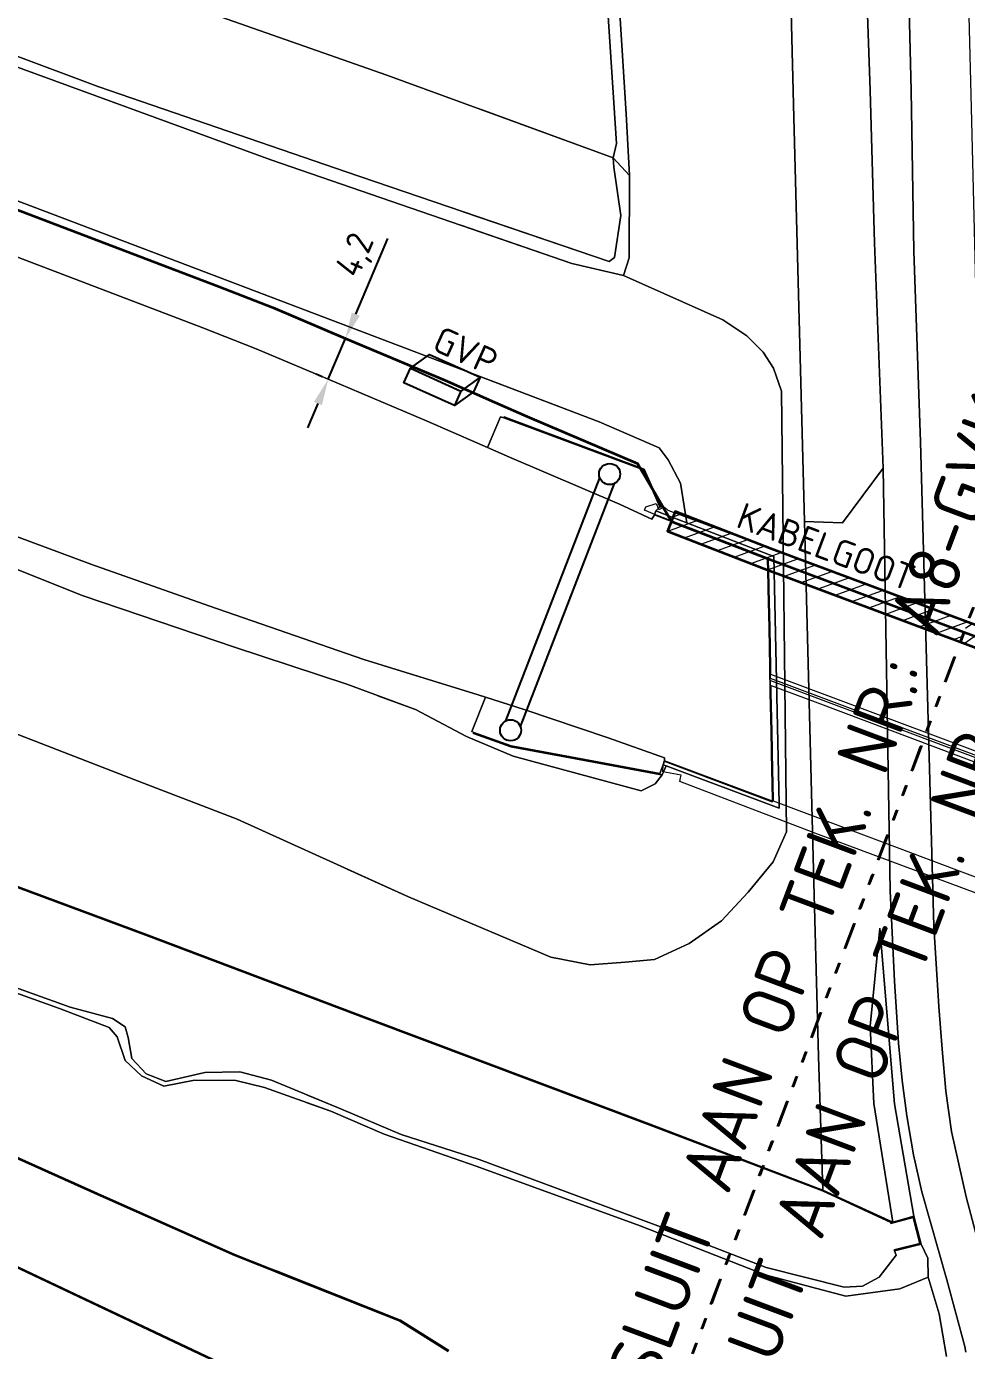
# Model space of a CAD drawing. Header units: metres. Extents: x 112942 to 118371, y 496117 to 499046.
# Drawn here: x 115320.6 to 115409.7, y 497542.8 to 497668.3 of the extents above; entities that cross this region are included whole.
import ezdxf
from ezdxf.enums import TextEntityAlignment as Align

# ---------------------------------------------------------------- set-up
doc = ezdxf.new("R2010")
doc.units = ezdxf.units.M
doc.linetypes.add('AL-TEKENBLADGRENS', pattern=[11.5, 2.5, -1.5, 1, -1.5, 1, -1.5, 2.5])
for name, color, linetype, lineweight in [('B-WE-OG-TOPOKAART-G', 7, 'Continuous', 18), ('N-WE-KL-DATA-T18', 1, 'Continuous', 18), ('N-WE-KL-DATA-T25', 7, 'Continuous', 25), ('N-WE-KL-DATA_GLASVEZEL-G', 90, 'KL-GLASVEZEL-N', 35), ('N-WE-KL-DATA_GLASVEZEL-M', 7, 'Continuous', 18), ('N-WE-KL-DATA_GLASVEZEL_KAST_PUTKAST-S', 90, 'Continuous', 25), ('N-WE-KL-DATA_KABELGOOT-A', 92, 'Continuous', 18), ('N-WE-KL-DATA_KABELGOOT-G', 90, 'Continuous', 35), ('N-WE-KL-DATA_KABELGOOT-T25', 7, 'Continuous', 25), ('X-XX-AL-TEKENBLADGRENS-G', 7, 'AL-TEKENBLADGRENS', 35), ('X-XX-AL-TEKENBLADGRENS-T50', 130, 'Continuous', 50)]:
    doc.layers.add(name, color=color, linetype=linetype, lineweight=lineweight)
doc.styles.add('ISO', font='isocp.shx')
doc.styles.add('NLCS-ISO', font='NLCS-ISO.ttf')
doc.styles.add('NLCS-ISO-T25', font='NLCS-ISO.ttf', dxfattribs={"height": 2.5})
doc.styles.add('NLCS-ISO-T50', font='NLCS-ISO.ttf', dxfattribs={"height": 5})
doc.linetypes.add('KL-GLASVEZEL-N', pattern='A,4,-1,[101,NLCS.SHX,S=0.5,R=0,X=0,Y=0],-1,4,-1,["G",Standard,S=1,R=0,X=-0.25,Y=-0.5],-1.5', length=12.5)
doc.dimstyles.new('ISO', dxfattribs={"dimtxt": 2.5, "dimasz": 2.5, "dimexe": 1.25, "dimexo": 0.625, "dimtad": 1, "dimtxsty": 'ISO', "dimcen": 2.5, "dimadec": 0, "dimazin": 0, "dimtfac": 1, "dimtmove": 0, "dimatfit": 3, "dimfxl": 0, "dimarcsym": 0})

# ---------------------------------------------------------------- blocks, each defined once
blk = doc.blocks.new('*D71')
at = {"layer": 'Defpoints', "color": 0, "transparency": 16777216}
for p in [(115350.87, 497638.77, 6.93), (115350.87, 497638.77), (115349.24, 497634.9, 6.8)]:
    blk.add_point(p, dxfattribs=at)
at = {"layer": 'N-WE-KL-DATA_GLASVEZEL-M', "color": 0, "lineweight": -2, "transparency": 16777216}
for p, q in [((115351.85, 497641.07), (115354.88, 497648.23)), ((115350.3, 497639.01), (115349.72, 497639.25)), ((115349.24, 497634.9), (115350.87, 497638.77)), ((115348.66, 497635.14), (115348.08, 497635.39)), ((115348.26, 497632.6), (115347.28, 497630.3))]:
    blk.add_line(p, q, dxfattribs=at)
at = {"layer": 'N-WE-KL-DATA_GLASVEZEL-M', "color": 0, "transparency": 16777216}
for points in [[(115351.47, 497641.23), (115352.23, 497640.91), (115350.87, 497638.77)], [(115347.88, 497632.76), (115348.64, 497632.44), (115349.24, 497634.9)]]:
    blk.add_solid(points, dxfattribs=at)
at = {"layer": 'N-WE-KL-DATA_GLASVEZEL-M', "color": 0, "transparency": 16777216, "insert": (115351.96, 497646.6), "char_height": 2.5, "attachment_point": 5, "rotation": 67.0304, "style": 'ISO'}
blk.add_mtext('4,2', dxfattribs=at)
blk = doc.blocks.new('SKL-DATA_GLASVEZEL_GLASVEZELKABELPUT_RECHTHOEKIG')
at = {"color": 0, "linetype": 'ByBlock'}
for points in [[(-3.2, -0.97), (-2.07, 0.97), (3.18, 0.97), (2.05, -0.97)], [(3.18, 0.97), (3.18, -0.53), (2.05, -2.47)], [(-3.2, -0.97), (2.05, -0.97), (2.05, -2.47), (-3.2, -2.47), (-3.2, -0.97)]]:
    blk.add_lwpolyline(points, dxfattribs=at)
at = {"layer": 'N-WE-KL-DATA-T18', "linetype": 'ByBlock', "style": 'NLCS-ISO', "flags": 1}
for tag, p in [('OMSCHRIJVING_LEGENDA', (-0.01, -8.43)), ('LOCATIE', (-0.01, -12.22)), ('TYPE_HANDHOLE', (-0.01, -16)), ('TYPE_GCO', (-0.01, -19.78)), ('BPS-CODERING', (-0.01, -23.57)), ('POSITIE_X', (-0.01, -27.35)), ('POSITIE_Y', (-0.01, -31.14)), ('OVERIGE_OPMERKING(EN)_1', (-0.01, -34.92)), ('OVERIGE_OPMERKING(EN)_2', (-0.01, -38.71))]:
    blk.add_attdef(tag, p, '', height=1.8, dxfattribs=at)
at = {"layer": 'N-WE-KL-DATA-T25', "linetype": 'ByBlock', "style": 'NLCS-ISO'}
blk.add_attdef('TYPE_SYMBOOL', text='', height=2.5, dxfattribs=at).set_placement((15.9, -0.24), align=Align.MIDDLE_CENTER)

msp = doc.modelspace()

# ---------------------------------------------------------------- hatches: boundary and pattern name
at = {"layer": 'N-WE-KL-DATA_KABELGOOT-A'}
h = msp.add_hatch(dxfattribs=at)
h.set_pattern_fill('ANSI31', color=256, scale=0.35, style=0)
h.set_pattern_definition([(20, (114185.2475, 497589.5624), (-0.3800699, 1.0442334), [])])
h.paths.add_polyline_path([(115409.834, 497611.872), (115391.223, 497618.833), (115382.111, 497622.364), (115381.389, 497620.499), (115390.511, 497616.963), (115409.133, 497609.998)])
h = msp.add_hatch(dxfattribs=at)
h.set_pattern_fill('ANSI31', color=256, scale=0.35, style=0)
h.set_pattern_definition([(35, (115239.072, 497068.6275), (-0.6373868, 0.9102827), [])])
h.paths.add_polyline_path([(115409.834, 497611.872), (115409.133, 497609.998), (115429.111, 497602.526), (115472.372, 497586.338), (115508.985, 497572.531), (115553.699, 497555.805), (115598.336, 497539.082), (115647.466, 497520.636), (115672.726, 497511.137), (115673.43, 497513.009), (115648.168, 497522.508), (115599.038, 497540.954), (115554.399, 497557.679), (115509.689, 497574.403), (115473.076, 497588.21), (115429.811, 497604.4)])

# ---------------------------------------------------------------- linework, layer by layer
for p, q in [((115366.053, 497602.514), (115374.963, 497625.566)), ((115366.053, 497602.514), (115374.963, 497625.566)), ((115367.452, 497601.974), (115376.363, 497625.025)), ((115367.452, 497601.974), (115376.363, 497625.025))]:
    msp.add_line(p, q)
for centre in [(115375.901, 497625.913), (115366.514, 497601.627)]:
    msp.add_circle(centre, 1)
at = {"layer": 'B-WE-OG-TOPOKAART-G'}
for points, elevation in [([(115293.219, 497596.551), (115320.954, 497586.281), (115331.927, 497582.204), (115352.891, 497574.274), (115379.721, 497564.198), (115396.073, 497557.959), (115402.537, 497554.965), (115402.564, 497554.869), (115404.653, 497555.447), (115405.292, 497552.996), (115402.858, 497552.387), (115402.882, 497552.29), (115403.044, 497551.867), (115401.429, 497549.803), (115399.879, 497548.931), (115398.136, 497548.837), (115390.745, 497550.713), (115381.329, 497554.342), (115363.545, 497560.959), (115356.149, 497563.327), (115350.498, 497565.709), (115343.857, 497568.479), (115340.849, 497569.249), (115337.543, 497569.177), (115333.864, 497568.35), (115331.989, 497569.065), (115330.626, 497570.513), (115330.29, 497572.496), (115330.002, 497573.524), (115328.784, 497574.299), (115324.772, 497575.388), (115316.764, 497578.251)], -1.117), ([(115348.812, 497575.817), (115352.891, 497574.274), (115379.721, 497564.198), (115396.073, 497557.959), (115402.537, 497554.965), (115402.564, 497554.869), (115404.653, 497555.447), (115405.292, 497552.996), (115402.858, 497552.387), (115402.882, 497552.29), (115403.044, 497551.867), (115401.429, 497549.803), (115399.879, 497548.931), (115398.136, 497548.837), (115390.745, 497550.713), (115381.329, 497554.342), (115363.545, 497560.959), (115356.149, 497563.327), (115350.498, 497565.709), (115347.267, 497567.057)], -1.117), ([(115313.048, 497564.048), (115327.353, 497557.635), (115340.343, 497551.856), (115356.027, 497545.613), (115360.599, 497542.76)], -1.661), ([(115345.208, 497538.748), (115336.431, 497542.889), (115315.251, 497552.916)], -1.661), ([(115344.308, 497550.278), (115356.027, 497545.613), (115360.599, 497542.76)], -1.661)]:
    msp.add_lwpolyline(points, dxfattribs=dict(at, elevation=elevation))
for points in [[(115316.041, 497740.833, -0.931), (115336.534, 497726.852, -0.934), (115355.536, 497713.437, -0.931), (115370.247, 497703.683, -0.9), (115371.288, 497703.418, -0.803), (115380.269, 497697.035, -0.633), (115379.56, 497696.036, -0.55), (115377.957, 497693.81, -0.885), (115376.79, 497690.151, -0.877), (115375.551, 497683.377, -0.842), (115375.612, 497671.747, -0.822), (115376.555, 497657.255, -0.762), (115376.231, 497655.897, -0.616), (115354.792, 497663.714, -0.616), (115316.749, 497677.101, -0.616), (115306.161, 497681.065, -0.662), (115297.944, 497684.543, -0.662), (115316.041, 497740.833, -0.931)], [(115394.367, 497621.407, -0.157), (115393.352, 497659.717, 0.02), (115392.553, 497691.113, -0.323), (115390.996, 497692.362, -0.353), (115373.578, 497704.861, -0.713), (115375.595, 497707.958, -0.682), (115375.041, 497709.214, -0.682), (115378.424, 497706.811, -0.63), (115394.914, 497693.375, -0.198), (115396.681, 497688.951, -0.241), (115397.198, 497676.077, -0.035), (115400.146, 497674.896, -0.113), (115400.598, 497662.28, -0.055), (115400.99, 497647.822, -0.04), (115401.815, 497626.458, 0.007), (115397.982, 497621.29, 0.008), (115394.367, 497621.407, -0.157)], [(115394.367, 497621.407, -0.157), (115393.352, 497659.717, 0.02), (115392.553, 497691.113, -0.323), (115390.996, 497692.362, -0.353), (115373.578, 497704.861, -0.713), (115375.595, 497707.958, -0.682), (115375.041, 497709.214, -0.682), (115378.424, 497706.811, -0.63), (115394.914, 497693.375, -0.198), (115396.681, 497688.951, -0.241), (115397.198, 497676.077, -0.035), (115400.146, 497674.896, -0.113), (115400.598, 497662.28, -0.055), (115400.99, 497647.822, -0.04), (115401.815, 497626.458, 0.007), (115397.982, 497621.29, 0.008), (115394.367, 497621.407, -0.157)], [(115371.309, 497703.403, -0.803), (115380.269, 497697.035, -0.633), (115379.56, 497696.036, -0.55), (115377.957, 497693.81, -0.885), (115376.79, 497690.151, -0.877), (115375.551, 497683.377, -0.842), (115375.612, 497671.747, -0.822), (115376.555, 497657.255, -0.762), (115376.231, 497655.897, -0.616), (115363.735, 497660.453, -0.616)], [(115379.56, 497696.036, -0.55), (115377.838, 497691.086, -0.496), (115376.782, 497683.831, -0.255), (115376.873, 497669.569, -0.055), (115377.464, 497660.05, -0.058), (115377.8, 497654.203, -0.144), (115376.231, 497655.897, -0.616), (115376.555, 497657.255, -0.762), (115375.612, 497671.747, -0.822), (115375.551, 497683.377, -0.842), (115376.79, 497690.151, -0.877), (115377.957, 497693.81, -0.885), (115379.56, 497696.036, -0.55)], [(115379.56, 497696.036, -0.55), (115377.838, 497691.086, -0.496), (115376.782, 497683.831, -0.255), (115376.873, 497669.569, -0.055), (115377.464, 497660.05, -0.058), (115377.8, 497654.203, -0.144), (115376.231, 497655.897, -0.616), (115376.555, 497657.255, -0.762), (115375.612, 497671.747, -0.822), (115375.551, 497683.377, -0.842), (115376.79, 497690.151, -0.877), (115377.957, 497693.81, -0.885), (115379.56, 497696.036, -0.55)], [(115392.553, 497691.113, -0.323), (115393.352, 497659.717, 0.02), (115394.367, 497621.407, -0.157), (115395.224, 497588.385, -0.03), (115395.604, 497574.226, -0.438), (115395.699, 497570.705, -0.539), (115396.112, 497558.051, -0.911), (115379.757, 497564.292, -0.943), (115352.927, 497574.367, -0.943), (115331.962, 497582.298, -0.943), (115320.989, 497586.374, -0.925), (115293.254, 497596.645, -0.925)], [(115392.553, 497691.113, -0.323), (115393.352, 497659.717, 0.02), (115394.367, 497621.407, -0.157), (115395.224, 497588.385, -0.03), (115395.604, 497574.226, -0.438), (115395.699, 497570.705, -0.539), (115396.112, 497558.051, -0.911), (115379.757, 497564.292, -0.943), (115352.927, 497574.367, -0.943), (115348.829, 497575.917, -0.943)], [(115297.944, 497684.543, -0.662), (115306.161, 497681.065, -0.662), (115316.749, 497677.101, -0.616), (115354.792, 497663.714, -0.616), (115376.231, 497655.897, -0.616), (115376.286, 497655.018, -0.739), (115376.961, 497650.417, -0.739), (115376.376, 497646.447, -0.739), (115375.852, 497646.065, -0.739), (115350.924, 497654.572, -0.739), (115327.496, 497662.628, -0.739), (115311.113, 497668.758, -0.739), (115295.858, 497675.208, -0.739), (115297.944, 497684.543, -0.662)], [(115409.768, 497675.598, -0.169), (115410.194, 497659.369, -0.109), (115410.582, 497643.874, -0.139), (115411.135, 497624.454, -0.058), (115411.391, 497613.508, -0.034), (115412.287, 497582.435, 0.109), (115412.822, 497573.587, 0.304), (115413.214, 497569.223, 0.406), (115413.608, 497566.054, 0.436), (115414.713, 497561.109, 0.454), (115415.761, 497556.895, 0.412), (115419.668, 497542.102, 0.154), (115420.074, 497540.59, 0.14), (115414.502, 497539.225, 0.249), (115409.689, 497557.395, 0.382), (115408.304, 497563.592, 0.349), (115407.771, 497567.406, 0.346), (115407.428, 497571.401, 0.301), (115407.09, 497575.439, 0.214), (115406.631, 497583.05, 0.13), (115405.375, 497628.978, -0.1), (115404.743, 497647.034, -0.166), (115404.487, 497662.269, -0.169), (115403.967, 497682.81, -0.253)], [(115403.967, 497682.81, -0.253), (115404.487, 497662.269, -0.169), (115404.743, 497647.034, -0.166), (115405.375, 497628.978, -0.1), (115406.631, 497583.05, 0.13), (115407.09, 497575.439, 0.214), (115407.428, 497571.401, 0.301), (115407.771, 497567.406, 0.346), (115408.304, 497563.592, 0.349), (115409.689, 497557.395, 0.382), (115414.502, 497539.225, 0.249)], [(115409.768, 497675.598, -0.169), (115410.194, 497659.369, -0.109), (115410.582, 497643.874, -0.139), (115411.135, 497624.454, -0.058), (115411.391, 497613.508, -0.034), (115412.287, 497582.435, 0.109), (115412.822, 497573.587, 0.304), (115413.214, 497569.223, 0.406), (115413.608, 497566.054, 0.436), (115414.713, 497561.109, 0.454), (115415.761, 497556.895, 0.412), (115419.668, 497542.102, 0.154), (115420.074, 497540.59, 0.14), (115414.502, 497539.225, 0.249), (115409.689, 497557.395, 0.382), (115408.304, 497563.592, 0.349), (115407.771, 497567.406, 0.346), (115407.428, 497571.401, 0.301), (115407.09, 497575.439, 0.214), (115406.631, 497583.05, 0.13), (115405.375, 497628.978, -0.1), (115404.743, 497647.034, -0.166), (115404.487, 497662.269, -0.169), (115403.967, 497682.81, -0.253)], [(115403.967, 497682.81, -0.253), (115404.487, 497662.269, -0.169), (115404.743, 497647.034, -0.166), (115405.375, 497628.978, -0.1), (115406.631, 497583.05, 0.13), (115407.09, 497575.439, 0.214), (115407.428, 497571.401, 0.301), (115407.771, 497567.406, 0.346), (115408.304, 497563.592, 0.349), (115409.689, 497557.395, 0.382), (115414.502, 497539.225, 0.249)], [(115295.858, 497675.208, -0.739), (115311.113, 497668.758, -0.739), (115327.496, 497662.628, -0.739), (115350.924, 497654.572, -0.739), (115375.852, 497646.065, -0.739), (115376.376, 497646.447, -0.739), (115376.961, 497650.417, -0.739), (115376.286, 497655.018, -0.739), (115376.231, 497655.897, -0.616), (115377.8, 497654.203, -0.144), (115377.745, 497646.421, -0.144), (115377.212, 497644.72, -0.151), (115372.325, 497645.865, -0.072), (115343.787, 497655.709, -0.072), (115313.531, 497666.743, -0.072), (115294.288, 497674.496, -0.072), (115295.858, 497675.208, -0.739)], [(115409.671, 497542.69, 0.355), (115409.552, 497543.217, 0.37), (115407.842, 497549.547, 0.379), (115405.497, 497557.893, 0.376), (115404.7, 497561.382, 0.43), (115404.065, 497565.095, 0.43), (115403.618, 497568.43, 0.418), (115403.271, 497571.986, 0.373), (115402.882, 497577.86, 0.301), (115402.482, 497586.397, 0.151), (115401.815, 497626.458, 0.007), (115400.99, 497647.822, -0.04), (115400.598, 497662.28, -0.055), (115400.146, 497674.896, -0.113)], [(115409.671, 497542.69, 0.355), (115409.552, 497543.217, 0.37), (115407.842, 497549.547, 0.379), (115405.497, 497557.893, 0.376), (115404.7, 497561.382, 0.43), (115404.065, 497565.095, 0.43), (115403.618, 497568.43, 0.418), (115403.271, 497571.986, 0.373), (115402.882, 497577.86, 0.301), (115402.482, 497586.397, 0.151), (115401.815, 497626.458, 0.007), (115400.99, 497647.822, -0.04), (115400.598, 497662.28, -0.055), (115400.146, 497674.896, -0.113)], [(115316.798, 497602.408, 0.001), (115330.9, 497596.926, -0.214), (115340.615, 497593.191, -0.295), (115356.835, 497585.843, -0.427), (115370.316, 497580.12, -0.61), (115374.072, 497579.406, -0.577), (115377.383, 497579.658, -0.505), (115380.156, 497579.914, -0.415), (115383.452, 497581.427, -0.361), (115386.514, 497583.575, -0.25), (115389.045, 497586.271, -0.241), (115391.386, 497589.15, -0.175), (115392.665, 497592.015, -0.064), (115392.192, 497633.774, -0.025), (115391.444, 497635.945, -0.04), (115390.447, 497637.48, -0.094), (115388.89, 497639.026, -0.022), (115386.633, 497640.542, -0.127), (115377.212, 497644.72, -0.151), (115377.745, 497646.421, -0.144), (115377.8, 497654.203, -0.144), (115377.464, 497660.05, -0.058), (115376.873, 497669.569, -0.055)], [(115351.042, 497588.467, -0.38), (115356.835, 497585.843, -0.427), (115370.316, 497580.12, -0.61), (115374.072, 497579.406, -0.577), (115377.383, 497579.658, -0.505), (115380.156, 497579.914, -0.415), (115383.452, 497581.427, -0.361), (115386.514, 497583.575, -0.25), (115389.045, 497586.271, -0.241), (115391.386, 497589.15, -0.175), (115392.665, 497592.015, -0.064), (115392.192, 497633.774, -0.025), (115391.444, 497635.945, -0.04), (115390.447, 497637.48, -0.094), (115388.89, 497639.026, -0.022), (115386.633, 497640.542, -0.127), (115377.212, 497644.72, -0.151), (115377.745, 497646.421, -0.144), (115377.8, 497654.203, -0.144), (115377.464, 497660.05, -0.058), (115376.873, 497669.569, -0.055)], [(115313.531, 497666.743, -0.072), (115343.787, 497655.709, -0.072), (115372.325, 497645.865, -0.072), (115377.212, 497644.72, -0.151), (115386.633, 497640.542, -0.127), (115388.89, 497639.026, -0.022), (115390.447, 497637.48, -0.094), (115391.444, 497635.945, -0.04), (115392.192, 497633.774, -0.025), (115392.665, 497592.015, -0.064), (115391.386, 497589.15, -0.175), (115389.045, 497586.271, -0.241), (115386.514, 497583.575, -0.25), (115383.452, 497581.427, -0.361), (115380.156, 497579.914, -0.415), (115377.383, 497579.658, -0.505), (115374.072, 497579.406, -0.577), (115370.316, 497580.12, -0.61), (115356.835, 497585.843, -0.427), (115340.615, 497593.191, -0.295), (115330.9, 497596.926, -0.214), (115316.798, 497602.408, 0.001)], [(115363.735, 497660.453, -0.616), (115376.231, 497655.897, -0.616), (115376.286, 497655.018, -0.739), (115376.961, 497650.417, -0.739), (115376.376, 497646.447, -0.739), (115375.852, 497646.065, -0.739), (115362.03, 497650.782, -0.739)], [(115362.03, 497650.782, -0.739), (115375.852, 497646.065, -0.739), (115376.376, 497646.447, -0.739), (115376.961, 497650.417, -0.739), (115376.286, 497655.018, -0.739), (115376.231, 497655.897, -0.616), (115377.8, 497654.203, -0.144), (115377.745, 497646.421, -0.144), (115377.212, 497644.72, -0.151), (115372.325, 497645.865, -0.072), (115361.803, 497649.494, -0.072)], [(115300.048, 497624.725, 6.587), (115326.03, 497614.374, 6.497), (115340.355, 497609.52, 6.577), (115351.005, 497605.987, 6.597), (115357.51, 497603.594, 6.67), (115362.343, 497601.051, 6.663), (115366.756, 497599.167, 6.857), (115378.9, 497595.899, 6.84), (115380.226, 497596.563, 6.917), (115380.894, 497597.398, 6.803), (115381.275, 497598.246, 6.956), (115391.977, 497594.254, 5.57), (115391.969, 497594.611, 5.567), (115391.458, 497618.104, 5.57), (115383.383, 497621.217, 6.847), (115383.215, 497621.282, 6.827), (115382.615, 497625.063, 6.792), (115381.453, 497627.278, 6.511), (115380.588, 497628.41, 6.532), (115374.911, 497630.849, 6.613), (115351.971, 497639.583, 6.544), (115332.52, 497646.99, 6.481), (115310.906, 497655.175, 6.454)], [(115310.906, 497655.175, 6.454), (115332.52, 497646.99, 6.481), (115351.971, 497639.583, 6.544), (115374.911, 497630.849, 6.613), (115380.588, 497628.41, 6.532), (115381.453, 497627.278, 6.511), (115382.615, 497625.063, 6.792), (115383.215, 497621.282, 6.827), (115381.89, 497621.793, 6.673), (115380.281, 497622.419, 6.863), (115380.65, 497622.812, 6.94), (115380.787, 497622.761, 6.937), (115379.177, 497626.391, 6.869), (115365.903, 497631.34, 6.734), (115365.869, 497631.246, 6.671), (115365.561, 497631.349, 6.714), (115364.329, 497628.441, 6.751), (115363.322, 497628.881, 6.802), (115358.616, 497630.94, 6.787), (115349.235, 497634.9, 6.799), (115342.4, 497637.797, 6.781), (115337.352, 497639.775, 6.835), (115318.567, 497646.936, 6.778)], [(115361.803, 497649.494, -0.072), (115372.325, 497645.865, -0.072), (115377.212, 497644.72, -0.151), (115386.633, 497640.542, -0.127), (115388.89, 497639.026, -0.022), (115390.447, 497637.48, -0.094), (115391.444, 497635.945, -0.04), (115392.192, 497633.774, -0.025), (115392.665, 497592.015, -0.064), (115391.386, 497589.15, -0.175), (115389.045, 497586.271, -0.241), (115386.514, 497583.575, -0.25), (115383.452, 497581.427, -0.361), (115380.156, 497579.914, -0.415), (115377.383, 497579.658, -0.505), (115374.072, 497579.406, -0.577), (115370.316, 497580.12, -0.61), (115356.835, 497585.843, -0.427), (115351.042, 497588.467, -0.38)], [(115318.567, 497646.936, 6.778), (115337.352, 497639.775, 6.835), (115342.4, 497637.797, 6.781), (115349.235, 497634.9, 6.799), (115358.616, 497630.94, 6.787), (115363.322, 497628.881, 6.802), (115364.329, 497628.441, 6.751), (115366.429, 497627.522, 6.79), (115376.833, 497623.073, 6.826), (115379.901, 497621.624, 6.826), (115380.157, 497622.049, 6.862), (115390.867, 497617.898, 6.895), (115390.918, 497615.358, 6.894), (115390.925, 497615.031, 6.894), (115391.011, 497611.348, 6.966), (115391.075, 497607.605, 7.026), (115391.124, 497605.181, 6.903), (115391.198, 497601.515, 6.984), (115391.274, 497597.776, 6.996), (115391.296, 497596.692, 7.074), (115391.332, 497594.903, 7.01), (115381.101, 497598.738, 6.997), (115381.088, 497599.009, 6.997)], [(115353.941, 497604.907, 6.63), (115357.51, 497603.594, 6.67), (115362.343, 497601.051, 6.663), (115366.756, 497599.167, 6.857), (115378.9, 497595.899, 6.84), (115380.226, 497596.563, 6.917), (115380.894, 497597.398, 6.803), (115381.275, 497598.246, 6.956), (115391.977, 497594.254, 5.57), (115391.969, 497594.611, 5.567), (115391.458, 497618.104, 5.57), (115383.383, 497621.217, 6.847), (115383.215, 497621.282, 6.827), (115382.615, 497625.063, 6.792), (115381.453, 497627.278, 6.511), (115380.588, 497628.41, 6.532), (115374.911, 497630.849, 6.613), (115359.547, 497636.699, 6.567)], [(115359.547, 497636.699, 6.567), (115374.911, 497630.849, 6.613), (115380.588, 497628.41, 6.532), (115381.453, 497627.278, 6.511), (115382.615, 497625.063, 6.792), (115383.215, 497621.282, 6.827), (115381.89, 497621.793, 6.673), (115380.281, 497622.419, 6.863), (115380.65, 497622.812, 6.94), (115380.787, 497622.761, 6.937), (115379.177, 497626.391, 6.869), (115365.903, 497631.34, 6.734), (115365.869, 497631.246, 6.671), (115365.561, 497631.349, 6.714), (115364.329, 497628.441, 6.751), (115363.322, 497628.881, 6.802), (115358.616, 497630.94, 6.787), (115358.537, 497630.973, 6.787)], [(115358.537, 497630.973, 6.787), (115358.616, 497630.94, 6.787), (115363.322, 497628.881, 6.802), (115364.329, 497628.441, 6.751), (115366.429, 497627.522, 6.79), (115376.833, 497623.073, 6.826), (115379.901, 497621.624, 6.826), (115380.157, 497622.049, 6.862), (115390.867, 497617.898, 6.895), (115390.918, 497615.358, 6.894), (115390.925, 497615.031, 6.894), (115391.011, 497611.348, 6.966), (115391.075, 497607.605, 7.026), (115391.124, 497605.181, 6.903), (115391.198, 497601.515, 6.984), (115391.274, 497597.776, 6.996), (115391.296, 497596.692, 7.074), (115391.332, 497594.903, 7.01), (115381.101, 497598.738, 6.997), (115381.088, 497599.009, 6.997)], [(115364.329, 497628.441, 6.751), (115365.561, 497631.349, 6.714), (115365.869, 497631.246, 6.671), (115379.103, 497626.313, 6.811), (115380.65, 497622.812, 6.94), (115380.281, 497622.419, 6.863), (115380.157, 497622.049, 6.862), (115379.901, 497621.624, 6.826), (115376.833, 497623.073, 6.826), (115366.429, 497627.522, 6.79), (115364.329, 497628.441, 6.751)], [(115364.329, 497628.441, 6.751), (115365.561, 497631.349, 6.714), (115365.869, 497631.246, 6.671), (115379.103, 497626.313, 6.811), (115380.65, 497622.812, 6.94), (115380.281, 497622.419, 6.863), (115380.157, 497622.049, 6.862), (115379.901, 497621.624, 6.826), (115376.833, 497623.073, 6.826), (115366.429, 497627.522, 6.79), (115364.329, 497628.441, 6.751)], [(115380.65, 497622.812, 6.94), (115379.103, 497626.313, 6.811), (115365.869, 497631.246, 6.671), (115365.903, 497631.34, 6.734), (115379.177, 497626.391, 6.869), (115380.787, 497622.761, 6.937), (115380.65, 497622.812, 6.94)], [(115380.65, 497622.812, 6.94), (115379.103, 497626.313, 6.811), (115365.869, 497631.246, 6.671), (115365.903, 497631.34, 6.734), (115379.177, 497626.391, 6.869), (115380.787, 497622.761, 6.937), (115380.65, 497622.812, 6.94)], [(115407.826, 497542.264, 0.235), (115407.144, 497546.329, 0.235), (115406.08, 497549.791, 0.03), (115406.05, 497551.585, 0.146), (115405.414, 497552.923, 0.017), (115404.724, 497555.571, 0.017), (115402.89, 497566.228, 0.183), (115401.506, 497582.884, 0.083), (115400.596, 497573.588, -0.21), (115400.948, 497566.258, -0.407), (115402.731, 497555.019, -0.914), (115396.112, 497558.051, -0.911), (115395.699, 497570.705, -0.539), (115395.604, 497574.226, -0.438), (115395.224, 497588.385, -0.03), (115394.367, 497621.407, -0.157), (115397.982, 497621.29, 0.008), (115401.815, 497626.458, 0.007), (115402.482, 497586.397, 0.151), (115402.882, 497577.86, 0.301), (115403.271, 497571.986, 0.373), (115403.618, 497568.43, 0.418), (115404.065, 497565.095, 0.43), (115404.7, 497561.382, 0.43), (115405.497, 497557.893, 0.376), (115407.842, 497549.547, 0.379), (115409.552, 497543.217, 0.37), (115409.671, 497542.69, 0.355)], [(115407.826, 497542.264, 0.235), (115407.144, 497546.329, 0.235), (115406.08, 497549.791, 0.03), (115406.05, 497551.585, 0.146), (115405.414, 497552.923, 0.017), (115404.724, 497555.571, 0.017), (115402.89, 497566.228, 0.183), (115401.506, 497582.884, 0.083), (115400.596, 497573.588, -0.21), (115400.948, 497566.258, -0.407), (115402.731, 497555.019, -0.914), (115396.112, 497558.051, -0.911), (115395.699, 497570.705, -0.539), (115395.604, 497574.226, -0.438), (115395.224, 497588.385, -0.03), (115394.367, 497621.407, -0.157), (115397.982, 497621.29, 0.008), (115401.815, 497626.458, 0.007), (115402.482, 497586.397, 0.151), (115402.882, 497577.86, 0.301), (115403.271, 497571.986, 0.373), (115403.618, 497568.43, 0.418), (115404.065, 497565.095, 0.43), (115404.7, 497561.382, 0.43), (115405.497, 497557.893, 0.376), (115407.842, 497549.547, 0.379), (115409.552, 497543.217, 0.37), (115409.671, 497542.69, 0.355)], [(115306.937, 497624.741, 6.883), (115326.74, 497617.371, 6.883), (115337.922, 497613.423, 6.883), (115352.613, 497608.325, 6.946), (115363.456, 497604.974, 6.991), (115364.138, 497604.762, 6.994), (115362.836, 497601.5, 6.811), (115363.046, 497601.405, 6.811), (115363.012, 497601.311, 6.766), (115366.543, 497600.058, 6.829), (115374.382, 497598.615, 7.046), (115380.627, 497597.444, 6.955), (115380.894, 497597.398, 6.803), (115380.226, 497596.563, 6.917), (115378.9, 497595.899, 6.84), (115366.756, 497599.167, 6.857), (115362.343, 497601.051, 6.663), (115357.51, 497603.594, 6.67), (115351.005, 497605.987, 6.597), (115340.355, 497609.52, 6.577), (115326.03, 497614.374, 6.497), (115300.048, 497624.725, 6.587)], [(115381.088, 497599.009, 6.997), (115375.756, 497600.914, 6.97), (115367.798, 497603.594, 6.97), (115364.138, 497604.762, 6.994), (115363.456, 497604.974, 6.991), (115352.613, 497608.325, 6.946), (115337.922, 497613.423, 6.883), (115326.74, 497617.371, 6.883), (115306.937, 497624.741, 6.883)], [(115518.239, 497558.855, 7.08), (115473.534, 497575.6, 7.077), (115431.251, 497591.487, 7.037), (115391.147, 497606.532, 6.952), (115391.14, 497606.825, 7.786), (115391.138, 497606.97, 6.895), (115391.125, 497607.606, 7.026), (115391.061, 497611.349, 6.966), (115390.975, 497615.032, 6.894), (115390.968, 497615.359, 6.894), (115390.921, 497617.691, 7.653), (115390.934, 497617.946, 6.895), (115380.175, 497622.095, 6.862), (115379.209, 497622.477, 6.863), (115379.338, 497622.803, 6.863), (115380.301, 497623.139, 6.8), (115380.56, 497622.541, 6.907), (115380.784, 497622.638, 9.129), (115381.112, 497622.779, 6.907), (115381.413, 497622.498, 6.858), (115394.224, 497617.715, 6.858), (115410.342, 497611.646, 6.858), (115446.556, 497598.107, 6.858), (115477.137, 497586.663, 7.12)], [(115478.714, 497573.66, 7.077), (115473.534, 497575.6, 7.077), (115431.251, 497591.487, 7.037), (115391.147, 497606.532, 6.952), (115391.14, 497606.825, 7.786), (115391.138, 497606.97, 6.895), (115391.125, 497607.606, 7.026), (115391.061, 497611.349, 6.966), (115390.975, 497615.032, 6.894), (115390.968, 497615.359, 6.894), (115390.921, 497617.691, 7.653), (115390.934, 497617.946, 6.895), (115380.175, 497622.095, 6.862), (115379.209, 497622.477, 6.863), (115379.338, 497622.803, 6.863), (115380.301, 497623.139, 6.8), (115380.56, 497622.541, 6.907), (115380.784, 497622.638, 9.129), (115381.112, 497622.779, 6.907), (115381.413, 497622.498, 6.858), (115394.224, 497617.715, 6.858), (115410.342, 497611.646, 6.858), (115446.556, 497598.107, 6.858), (115477.137, 497586.663, 7.12)], [(115391.977, 497594.254, 5.57), (115381.275, 497598.246, 6.956), (115380.961, 497598.363, 6.997), (115381.101, 497598.738, 6.997), (115391.332, 497594.903, 7.01), (115391.296, 497596.692, 7.074), (115391.274, 497597.776, 6.996), (115391.198, 497601.515, 6.984), (115391.124, 497605.181, 6.903), (115391.075, 497607.605, 7.026), (115391.011, 497611.348, 6.966), (115390.925, 497615.031, 6.894), (115390.918, 497615.358, 6.894), (115390.867, 497617.898, 6.895), (115380.157, 497622.049, 6.862), (115380.281, 497622.419, 6.863), (115381.89, 497621.793, 6.673), (115383.215, 497621.282, 6.827), (115383.383, 497621.217, 6.847), (115391.458, 497618.104, 5.57), (115391.969, 497594.611, 5.567), (115391.977, 497594.254, 5.57)], [(115391.977, 497594.254, 5.57), (115381.275, 497598.246, 6.956), (115380.961, 497598.363, 6.997), (115381.101, 497598.738, 6.997), (115391.332, 497594.903, 7.01), (115391.296, 497596.692, 7.074), (115391.274, 497597.776, 6.996), (115391.198, 497601.515, 6.984), (115391.124, 497605.181, 6.903), (115391.075, 497607.605, 7.026), (115391.011, 497611.348, 6.966), (115390.925, 497615.031, 6.894), (115390.918, 497615.358, 6.894), (115390.867, 497617.898, 6.895), (115380.157, 497622.049, 6.862), (115380.281, 497622.419, 6.863), (115381.89, 497621.793, 6.673), (115383.215, 497621.282, 6.827), (115383.383, 497621.217, 6.847), (115391.458, 497618.104, 5.57), (115391.969, 497594.611, 5.567), (115391.977, 497594.254, 5.57)], [(115500.859, 497565.882, 7.017), (115461.108, 497580.739, 6.98), (115427.953, 497593.153, 6.947), (115391.189, 497606.931, 6.895), (115391.175, 497607.607, 7.026), (115391.111, 497611.35, 6.966), (115391.025, 497615.033, 6.894), (115391.018, 497615.36, 6.894), (115390.967, 497617.9, 6.895), (115429.461, 497603.463, 6.97), (115472.724, 497587.274, 6.963), (115509.337, 497573.467, 6.943)], [(115478.913, 497574.085, 6.997), (115461.108, 497580.739, 6.98), (115427.953, 497593.153, 6.947), (115391.189, 497606.931, 6.895), (115391.175, 497607.607, 7.026), (115391.111, 497611.35, 6.966), (115391.025, 497615.033, 6.894), (115391.018, 497615.36, 6.894), (115390.967, 497617.9, 6.895), (115429.461, 497603.463, 6.97), (115472.724, 497587.274, 6.963), (115483.218, 497583.317, 6.957)], [(115354.444, 497607.759, 6.954), (115363.456, 497604.974, 6.991), (115364.138, 497604.762, 6.994), (115362.836, 497601.5, 6.811), (115363.046, 497601.405, 6.811), (115363.012, 497601.311, 6.766), (115366.543, 497600.058, 6.829), (115374.382, 497598.615, 7.046), (115380.627, 497597.444, 6.955), (115380.894, 497597.398, 6.803), (115380.226, 497596.563, 6.917), (115378.9, 497595.899, 6.84), (115366.756, 497599.167, 6.857), (115362.343, 497601.051, 6.663), (115357.51, 497603.594, 6.67), (115353.941, 497604.907, 6.63)], [(115381.088, 497599.009, 6.997), (115375.756, 497600.914, 6.97), (115367.798, 497603.594, 6.97), (115364.138, 497604.762, 6.994), (115363.456, 497604.974, 6.991), (115354.444, 497607.759, 6.954)], [(115525.138, 497542.988, 4.444), (115467.288, 497564.935, 6.931), (115434.472, 497577.299, 7.038), (115395.453, 497591.859, 7.038), (115382.57, 497596.773, 6.917), (115382.633, 497597.107, 9.27), (115382.682, 497597.363, 6.917), (115380.943, 497597.692, 6.903), (115380.961, 497598.363, 6.997), (115381.083, 497598.691, 6.997), (115391.314, 497594.856, 7.01), (115391.382, 497594.904, 7.01), (115391.379, 497595.031, 7.687), (115391.346, 497596.693, 7.074), (115391.324, 497597.777, 6.996), (115391.248, 497601.516, 6.984), (115391.174, 497605.182, 6.903), (115391.16, 497605.875, 6.983), (115391.159, 497605.921, 6.877), (115391.151, 497606.348, 6.953), (115431.181, 497591.302, 7.037), (115473.464, 497575.415, 7.077), (115518.17, 497558.67, 7.08)], [(115473.54, 497562.563, 6.662), (115467.288, 497564.935, 6.931), (115434.472, 497577.299, 7.038), (115395.453, 497591.859, 7.038), (115382.57, 497596.773, 6.917), (115382.633, 497597.107, 9.27), (115382.682, 497597.363, 6.917), (115380.943, 497597.692, 6.903), (115380.961, 497598.363, 6.997), (115381.083, 497598.691, 6.997), (115391.314, 497594.856, 7.01), (115391.382, 497594.904, 7.01), (115391.379, 497595.031, 7.687), (115391.346, 497596.693, 7.074), (115391.324, 497597.777, 6.996), (115391.248, 497601.516, 6.984), (115391.174, 497605.182, 6.903), (115391.16, 497605.875, 6.983), (115391.159, 497605.921, 6.877), (115391.151, 497606.348, 6.953), (115431.181, 497591.302, 7.037), (115473.464, 497575.415, 7.077), (115478.631, 497573.48, 7.077)], [(115391.432, 497594.905, 7.01), (115391.396, 497596.694, 7.074), (115391.374, 497597.778, 6.996), (115391.298, 497601.517, 6.984), (115391.224, 497605.183, 6.903), (115391.21, 497605.883, 6.877), (115395.642, 497604.239, 6.967), (115411.152, 497598.398, 7.009), (115427.603, 497592.218, 6.947), (115460.758, 497579.804, 6.98), (115500.509, 497564.947, 7.017)], [(115391.432, 497594.905, 7.01), (115391.396, 497596.694, 7.074), (115391.374, 497597.778, 6.996), (115391.298, 497601.517, 6.984), (115391.224, 497605.183, 6.903), (115391.21, 497605.883, 6.877), (115395.642, 497604.239, 6.967), (115411.152, 497598.398, 7.009), (115427.603, 497592.218, 6.947), (115460.758, 497579.804, 6.98), (115478.489, 497573.177, 6.997)], [(115364.138, 497604.762, 6.994), (115367.798, 497603.594, 6.97), (115375.756, 497600.914, 6.97), (115381.088, 497599.009, 6.997), (115381.101, 497598.738, 6.997), (115380.961, 497598.363, 6.997), (115380.654, 497597.54, 7.049), (115374.4, 497598.713, 7.026), (115366.569, 497600.154, 6.849), (115363.046, 497601.405, 6.811), (115362.836, 497601.5, 6.811), (115364.138, 497604.762, 6.994)], [(115364.138, 497604.762, 6.994), (115367.798, 497603.594, 6.97), (115375.756, 497600.914, 6.97), (115381.088, 497599.009, 6.997), (115381.101, 497598.738, 6.997), (115380.961, 497598.363, 6.997), (115380.654, 497597.54, 7.049), (115374.4, 497598.713, 7.026), (115366.569, 497600.154, 6.849), (115363.046, 497601.405, 6.811), (115362.836, 497601.5, 6.811), (115364.138, 497604.762, 6.994)], [(115273.794, 497603.733, -0.886), (115293.254, 497596.645, -0.925), (115320.989, 497586.374, -0.925), (115331.962, 497582.298, -0.943), (115352.927, 497574.367, -0.943), (115379.757, 497564.292, -0.943), (115396.112, 497558.051, -0.911), (115402.731, 497555.019, -0.914), (115402.537, 497554.965, -1.117), (115396.073, 497557.959, -1.117), (115379.721, 497564.198, -1.117), (115352.891, 497574.274, -1.117), (115331.927, 497582.204, -1.117), (115320.954, 497586.281, -1.117), (115293.219, 497596.551, -1.117), (115273.735, 497603.648, -1.117), (115273.794, 497603.733, -0.886)], [(115380.654, 497597.54, 7.049), (115380.637, 497597.494, 7), (115380.894, 497597.398, 6.803), (115380.627, 497597.444, 6.955), (115374.382, 497598.615, 7.046), (115366.543, 497600.058, 6.829), (115363.012, 497601.311, 6.766), (115363.046, 497601.405, 6.811), (115366.569, 497600.154, 6.849), (115374.4, 497598.713, 7.026), (115380.654, 497597.54, 7.049)], [(115380.654, 497597.54, 7.049), (115380.637, 497597.494, 7), (115380.894, 497597.398, 6.803), (115380.627, 497597.444, 6.955), (115374.382, 497598.615, 7.046), (115366.543, 497600.058, 6.829), (115363.012, 497601.311, 6.766), (115363.046, 497601.405, 6.811), (115366.569, 497600.154, 6.849), (115374.4, 497598.713, 7.026), (115380.654, 497597.54, 7.049)], [(115381.275, 497598.246, 6.956), (115380.894, 497597.398, 6.803), (115380.637, 497597.494, 7), (115380.654, 497597.54, 7.049), (115380.961, 497598.363, 6.997), (115381.275, 497598.246, 6.956)], [(115381.275, 497598.246, 6.956), (115380.894, 497597.398, 6.803), (115380.637, 497597.494, 7), (115380.654, 497597.54, 7.049), (115380.961, 497598.363, 6.997), (115381.275, 497598.246, 6.956)], [(115508.148, 497551.084, 7.047), (115467.783, 497566.306, 6.843), (115427.702, 497581.27, 7.057), (115391.432, 497594.905, 7.01)], [(115474.163, 497563.9, 6.875), (115467.783, 497566.306, 6.843), (115427.702, 497581.27, 7.057), (115391.432, 497594.905, 7.01)], [(115402.731, 497555.019, -0.914), (115400.948, 497566.258, -0.407), (115400.596, 497573.588, -0.21), (115401.506, 497582.884, 0.083), (115402.89, 497566.228, 0.183), (115404.724, 497555.571, 0.017), (115402.731, 497555.019, -0.914)], [(115402.731, 497555.019, -0.914), (115400.948, 497566.258, -0.407), (115400.596, 497573.588, -0.21), (115401.506, 497582.884, 0.083), (115402.89, 497566.228, 0.183), (115404.724, 497555.571, 0.017), (115402.731, 497555.019, -0.914)], [(115310.977, 497579.851, -0.728), (115323.764, 497575.261, -0.685), (115328.471, 497573.47, -0.731), (115329.226, 497572.56, -0.745), (115330.011, 497570.324, -0.817), (115331.538, 497568.87, -0.851), (115333.652, 497567.911, -0.857), (115336.57, 497568.459, -0.871), (115340.467, 497568.447, -0.814), (115343.21, 497567.763, -0.676), (115349.493, 497565.524, -0.768), (115354.536, 497563.361, -0.885), (115363.249, 497560.324, -0.708), (115378.799, 497554.643, -0.702), (115390.652, 497550.005, -0.711), (115398.274, 497547.987, -0.668), (115403.412, 497548.695, -0.384), (115406.08, 497549.791, 0.03), (115407.144, 497546.329, 0.235), (115407.826, 497542.264, 0.235)], [(115316.764, 497578.251, -1.117), (115324.772, 497575.388, -1.117), (115328.784, 497574.299, -1.117), (115330.002, 497573.524, -1.117), (115330.29, 497572.496, -1.117), (115330.626, 497570.513, -1.117), (115331.989, 497569.065, -1.117), (115333.864, 497568.35, -1.117), (115337.543, 497569.177, -1.117), (115340.849, 497569.249, -1.117), (115343.857, 497568.479, -1.117), (115350.498, 497565.709, -1.117), (115356.149, 497563.327, -1.117), (115363.545, 497560.959, -1.117), (115381.329, 497554.342, -1.117), (115390.745, 497550.713, -1.117), (115398.136, 497548.837, -1.117), (115399.879, 497548.931, -1.117), (115401.429, 497549.803, -1.117), (115403.044, 497551.867, -1.117), (115402.882, 497552.29, -1.117), (115405.414, 497552.923, 0.017), (115406.05, 497551.585, 0.146), (115406.08, 497549.791, 0.03), (115403.412, 497548.695, -0.384), (115398.274, 497547.987, -0.668), (115390.652, 497550.005, -0.711), (115378.799, 497554.643, -0.702), (115363.249, 497560.324, -0.708), (115354.536, 497563.361, -0.885), (115349.493, 497565.524, -0.768), (115343.21, 497567.763, -0.676), (115340.467, 497568.447, -0.814), (115336.57, 497568.459, -0.871), (115333.652, 497567.911, -0.857), (115331.538, 497568.87, -0.851), (115330.011, 497570.324, -0.817), (115329.226, 497572.56, -0.745), (115328.471, 497573.47, -0.731), (115323.764, 497575.261, -0.685), (115310.977, 497579.851, -0.728)], [(115348.829, 497575.917, -0.943), (115352.927, 497574.367, -0.943), (115379.757, 497564.292, -0.943), (115396.112, 497558.051, -0.911), (115402.731, 497555.019, -0.914), (115402.537, 497554.965, -1.117), (115396.073, 497557.959, -1.117), (115379.721, 497564.198, -1.117), (115352.891, 497574.274, -1.117), (115348.812, 497575.817, -1.117)], [(115347.267, 497567.057, -1.117), (115350.498, 497565.709, -1.117), (115356.149, 497563.327, -1.117), (115363.545, 497560.959, -1.117), (115381.329, 497554.342, -1.117), (115390.745, 497550.713, -1.117), (115398.136, 497548.837, -1.117), (115399.879, 497548.931, -1.117), (115401.429, 497549.803, -1.117), (115403.044, 497551.867, -1.117), (115402.882, 497552.29, -1.117), (115405.414, 497552.923, 0.017), (115406.05, 497551.585, 0.146), (115406.08, 497549.791, 0.03), (115403.412, 497548.695, -0.384), (115398.274, 497547.987, -0.668), (115390.652, 497550.005, -0.711), (115378.799, 497554.643, -0.702), (115363.249, 497560.324, -0.708), (115354.536, 497563.361, -0.885), (115349.493, 497565.524, -0.768), (115347.144, 497566.361, -0.734)], [(115347.144, 497566.361, -0.734), (115349.493, 497565.524, -0.768), (115354.536, 497563.361, -0.885), (115363.249, 497560.324, -0.708), (115378.799, 497554.643, -0.702), (115390.652, 497550.005, -0.711), (115398.274, 497547.987, -0.668), (115403.412, 497548.695, -0.384), (115406.08, 497549.791, 0.03), (115407.144, 497546.329, 0.235), (115407.826, 497542.264, 0.235)], [(115360.599, 497542.76, -1.661), (115356.027, 497545.613, -1.661), (115340.343, 497551.856, -1.661), (115327.353, 497557.635, -1.661), (115313.048, 497564.048, -1.661)], [(115360.674, 497542.831, -1.487), (115356.072, 497545.703, -1.487), (115340.382, 497551.948, -1.487), (115327.394, 497557.726, -1.487), (115313.089, 497564.139, -1.487)], [(115313.089, 497564.139, -1.487), (115327.394, 497557.726, -1.487), (115340.382, 497551.948, -1.487), (115356.072, 497545.703, -1.487), (115360.674, 497542.831, -1.487)], [(115402.731, 497555.019, -0.914), (115404.724, 497555.571, 0.017), (115405.414, 497552.923, 0.017), (115402.882, 497552.29, -1.117), (115402.858, 497552.387, -1.117), (115405.292, 497552.996, -1.117), (115404.653, 497555.447, -1.117), (115402.564, 497554.869, -1.117), (115402.537, 497554.965, -1.117), (115402.731, 497555.019, -0.914)], [(115402.731, 497555.019, -0.914), (115404.724, 497555.571, 0.017), (115405.414, 497552.923, 0.017), (115402.882, 497552.29, -1.117), (115402.858, 497552.387, -1.117), (115405.292, 497552.996, -1.117), (115404.653, 497555.447, -1.117), (115402.564, 497554.869, -1.117), (115402.537, 497554.965, -1.117), (115402.731, 497555.019, -0.914)], [(115315.209, 497552.825, -1.487), (115336.388, 497542.799, -1.487), (115345.165, 497538.658, -1.487), (115350.565, 497536.11, -1.487), (115358.066, 497530.546, -1.487), (115357.15, 497523.137, -1.487), (115357.592, 497520.601, -1.487), (115359.901, 497517.87, -1.487), (115363.357, 497516.142, -1.487), (115367.405, 497508.673, -1.487), (115371.971, 497502.201, -1.487), (115377.197, 497497.858, -1.487), (115383.896, 497493.825, -1.487), (115405.38, 497485.447, -1.487), (115410.747, 497482.392, -1.487), (115413.314, 497479.869, -1.487), (115409.917, 497480.044, -1.257), (115393.288, 497480.545, -0.676), (115390.849, 497480.619, -0.613), (115387.344, 497480.725, -0.487), (115314.663, 497495.236, -0.493)], [(115336.388, 497542.799, -1.487), (115315.209, 497552.825, -1.487)], [(115315.251, 497552.916, -1.661), (115336.431, 497542.889, -1.661), (115345.208, 497538.748, -1.661)], [(115360.599, 497542.76, -1.661), (115356.027, 497545.613, -1.661), (115344.308, 497550.278, -1.661)], [(115360.674, 497542.831, -1.487), (115356.072, 497545.703, -1.487), (115344.326, 497550.378, -1.487)], [(115344.326, 497550.378, -1.487), (115356.072, 497545.703, -1.487), (115360.674, 497542.831, -1.487)]]:
    msp.add_polyline3d(points, dxfattribs=at)
at = {"layer": 'N-WE-KL-DATA_GLASVEZEL-G', "flags": 128}
msp.add_lwpolyline([(114509.734, 498020.355), (114519.828, 498014.63), (114532.295, 498007.637), (114547.431, 497999.207), (114554.569, 497995.219), (114561.698, 497991.236), (114576.34, 497983.145), (114594.008, 497973.536), (114612.78, 497963.411), (114629.357, 497954.521), (114637.087, 497950.389), (114659.016, 497938.907), (114663.476, 497936.6), (114670.112, 497933.227), (114681.314, 497927.562), (114688.002, 497924.245), (114688.002, 497924.245), (114699.381, 497918.468), (114713.724, 497911.12), (114722.775, 497906.57), (114739.305, 497898.205), (114758.236, 497888.959), (114781.307, 497877.636), (114789.929, 497873.442), (114806.071, 497865.567), (114820.247, 497858.793), (114832.07, 497853.143), (114839.35, 497849.661), (114859.114, 497839.161), (114859.834, 497838.808), (114861.029, 497838.223), (114918.608, 497811.949), (114920.617, 497810.991), (114927.641, 497808.928), (114945.501, 497801.09), (114955.15, 497796.805), (114965.848, 497790.973), (114978.069, 497784.16), (114993.439, 497777.439), (115009.534, 497770.42), (115024.846, 497763.803), (115042.759, 497756.185), (115061.558, 497748.294), (115077.255, 497741.973), (115077.779, 497741.733), (115092.907, 497735.4), (115110.354, 497728.204), (115119.312, 497724.566), (115128.235, 497737.264), (115131.2, 497735.069), (115137.069, 497730.88), (115143.723, 497726.432), (115148.029, 497723.754), (115152.972, 497720.979), (115157.087, 497718.73), (115164.692, 497714.92), (115172.898, 497710.903), (115184.421, 497705.42), (115193.888, 497701.085), (115205.145, 497695.936), (115213.536, 497692.157), (115219.93, 497689.177), (115224.911, 497687.06), (115232.819, 497683.83), (115236.05, 497682.537), (115239.06, 497681.366), (115251.825, 497676.544), (115276.956, 497667.151), (115291.756, 497661.561), (115301.108, 497658.029), (115320.058, 497650.863), (115338.866, 497643.693), (115343.986, 497641.686), (115350.871, 497638.768), (115360.275, 497634.799), (115365.004, 497632.73), (115366.013, 497632.289), (115368.097, 497631.377), (115378.556, 497626.904), (115381.75, 497621.432), (115390.867, 497617.898), (115409.483, 497610.935)], dxfattribs=at)
at = {"layer": 'N-WE-KL-DATA_GLASVEZEL-G', "elevation": -52.617, "flags": 128}
msp.add_lwpolyline([(115409.483, 497610.935), (115429.461, 497603.463), (115472.724, 497587.274), (115509.337, 497573.467), (115554.049, 497556.742), (115598.687, 497540.018), (115647.817, 497521.572), (115674.818, 497511.419), (115678.607, 497521.062), (115684.944, 497518.686), (115735.335, 497499.843), (115749.331, 497494.619), (115760.346, 497490.443), (115766.452, 497487.922), (115783.719, 497479.9), (115812.497, 497466.388), (115840.452, 497453.266), (115858.018, 497445.157), (115866.741, 497441.75), (115868.95, 497447.502), (115869.315, 497448.433, -0.1086482), (116037.119, 497385.881), (116033.732, 497377.249), (116036.858, 497376.155), (116055.709, 497369.801), (116070.22, 497365.032), (116083.866, 497360.782), (116098.486, 497356.612), (116108.822, 497353.737), (116119.993, 497350.693), (116139.214, 497345.83), (116156.574, 497341.763), (116175.357, 497337.731), (116192.155, 497334.492), (116209.518, 497331.394), (116229.215, 497328.132), (116252.122, 497324.636), (116273.129, 497321.579), (116294.892, 497318.468), (116318.004, 497315.13), (116350.283, 497310.51), (116375.702, 497308.929), (116382.507, 497308.552), (116391.295, 497307.551), (116394.42, 497307.113), (116414.484, 497304.356), (116428.189, 497302.486), (116446.786, 497300.064), (116447.865, 497299.906)], format="xyb", dxfattribs=at)
at = {"layer": 'N-WE-KL-DATA_KABELGOOT-G', "elevation": 6.931}
for points in [[(115409.834, 497611.872), (115391.223, 497618.833), (115382.111, 497622.364), (115381.389, 497620.499), (115390.511, 497616.963), (115409.133, 497609.998)], [(115409.133, 497609.998), (115429.111, 497602.526), (115472.372, 497586.338), (115508.985, 497572.531), (115553.699, 497555.805), (115598.336, 497539.082), (115647.466, 497520.636), (115672.726, 497511.137), (115673.43, 497513.009), (115648.168, 497522.508), (115599.038, 497540.954), (115554.399, 497557.679), (115509.689, 497574.403), (115473.076, 497588.21), (115429.811, 497604.4), (115409.834, 497611.872)]]:
    msp.add_lwpolyline(points, dxfattribs=at)
at = {"layer": 'X-XX-AL-TEKENBLADGRENS-G'}
for p, q in [((115350.643, 497454.556), (115467.874, 497766.116)), ((115456.151, 497734.96), (115362.366, 497485.712))]:
    msp.add_line(p, q, dxfattribs=at)

# ---------------------------------------------------------------- block references
at = {"layer": 'N-WE-KL-DATA_GLASVEZEL_KAST_PUTKAST-S'}
ref = msp.add_blockref('SKL-DATA_GLASVEZEL_GLASVEZELKABELPUT_RECHTHOEKIG', (115360.336, 497635.507), dxfattribs=dict(at, rotation=335.7059795788055))
ref.add_attrib('TYPE_SYMBOOL', 'GVP', dxfattribs={"layer": 'N-WE-KL-DATA-T25', "linetype": 'ByBlock', "height": 2.5, "rotation": 335.70598, "style": 'NLCS-ISO'}).set_placement((115362.268, 497637.596), align=Align.MIDDLE_CENTER)

# ---------------------------------------------------------------- texts
at = {"layer": 'N-WE-KL-DATA_KABELGOOT-T25', "style": 'NLCS-ISO-T25'}
msp.add_text('KABELGOOT', height=2.5, rotation=339.4931, dxfattribs=at).set_placement((115395.721, 497617.15), align=Align.BOTTOM_CENTER)
at = {"layer": 'X-XX-AL-TEKENBLADGRENS-T50', "style": 'NLCS-ISO-T50'}
for s, rotation, p in [('SLUIT AAN OP TEK. NR.: A8-GVK-5.0-13-004', 69.46692, (115401.241, 497602.303)), ('SLUIT AAN OP TEK. NR.: A8-GVK-5.0-13-003', 69.43416, (115410.053, 497597.825))]:
    msp.add_text(s, height=5, rotation=rotation, dxfattribs=at).set_placement(p, align=Align.MIDDLE_CENTER)

# ---------------------------------------------------------------- dimensions: what is measured, and where the dimension line sits
at = {"layer": 'N-WE-KL-DATA_GLASVEZEL-M'}
dim = msp.add_aligned_dim(p1=(115349.235, 497634.9, 6.799), p2=(115350.874, 497638.767, 6.931), distance=0, dimstyle='ISO', dxfattribs=at)
dim.commit()
dim.dimension.update_dxf_attribs({"geometry": '*D71', "text_midpoint": (115351.955, 497646.604)})

doc.saveas('drawing.dxf')
